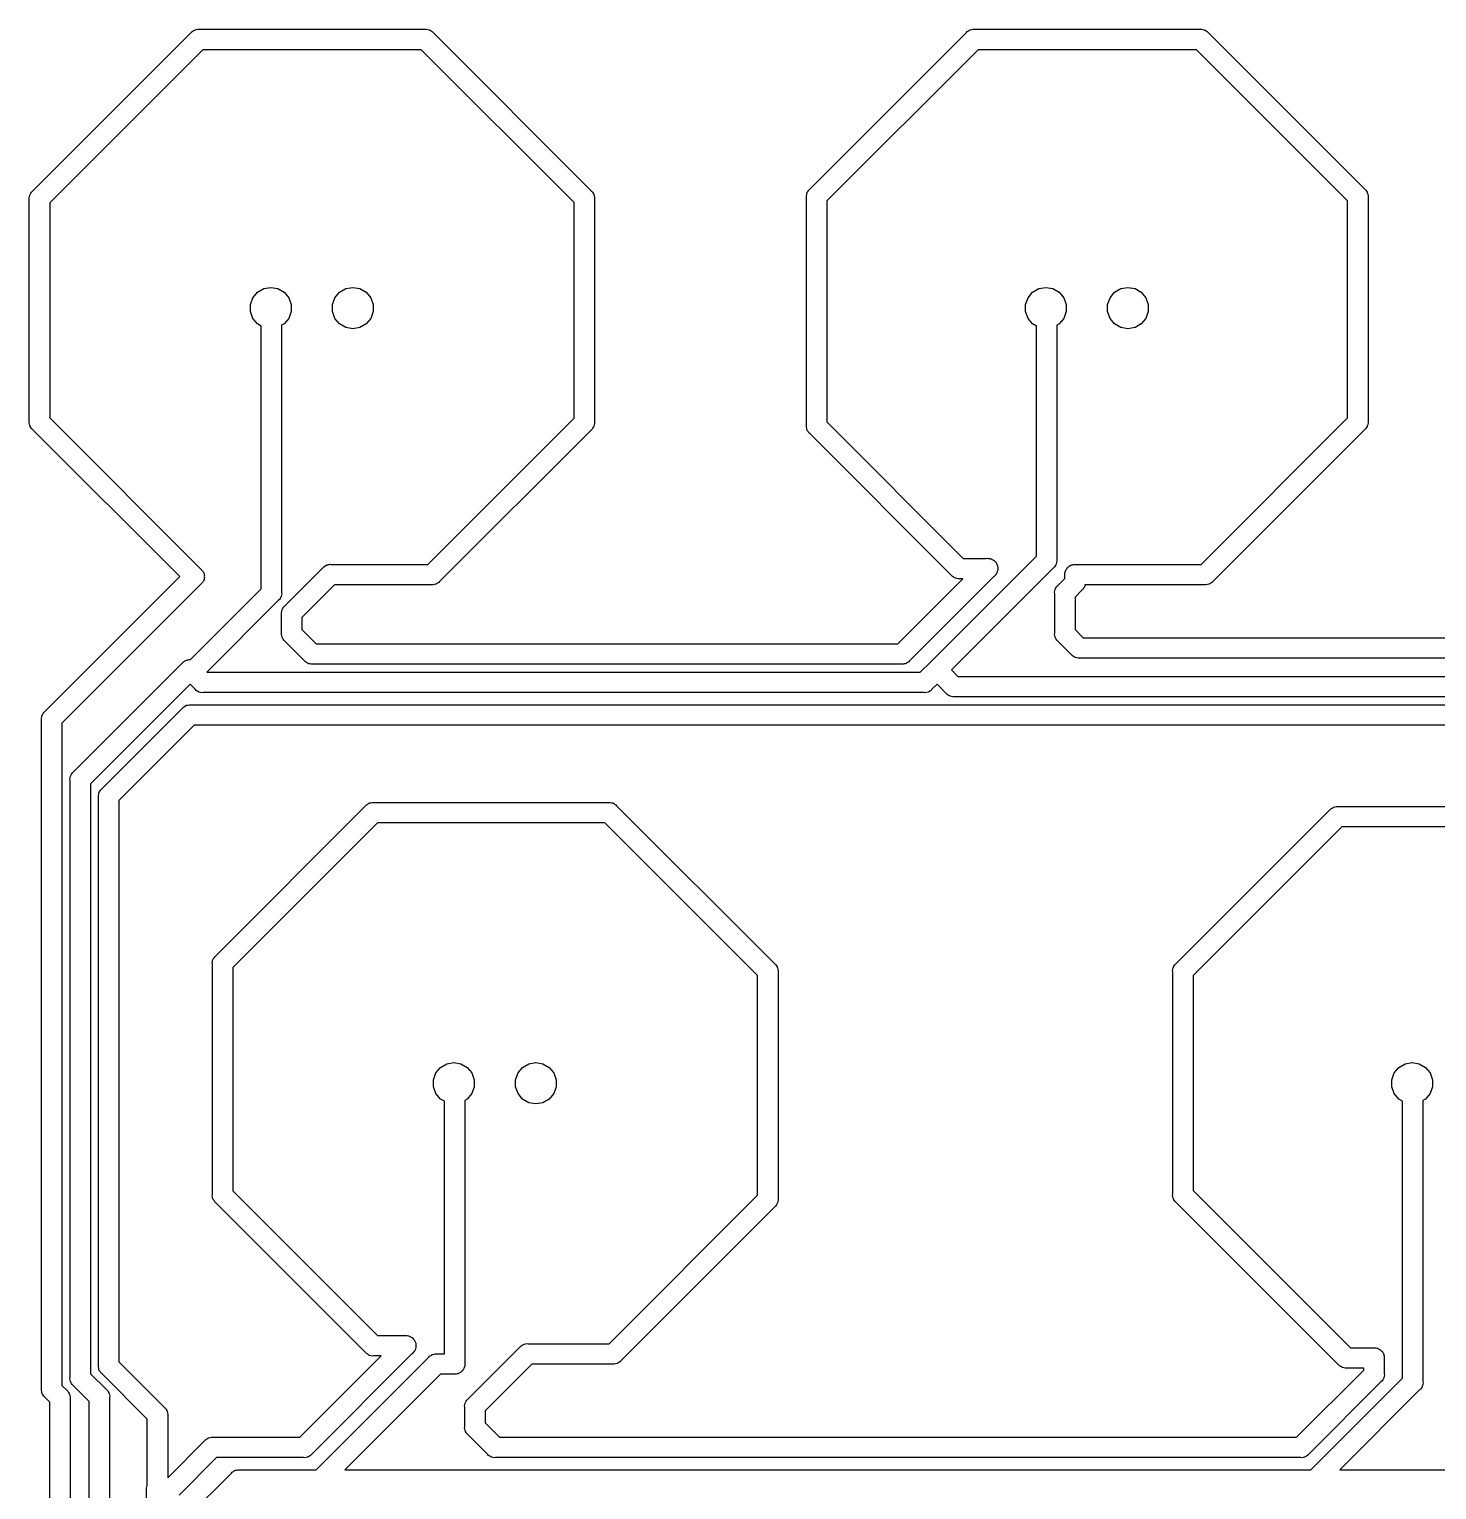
# Model space of a CAD drawing. Extents: x 41 to 175, y -135 to -43.
# Drawn here: x 43.05 to 77.64, y -79.04 to -43.15 of the extents above; entities that cross this region are included whole.
import ezdxf

# ---------------------------------------------------------------- set-up
doc = ezdxf.new("R2010")
doc.units = 0
doc.header["$MEASUREMENT"] = 0
doc.layers.add('BLACK', color=7, linetype='CONTINUOUS')

msp = doc.modelspace()

# ---------------------------------------------------------------- linework, layer by layer
at = {"layer": 'BLACK', "linetype": 'CONTINUOUS'}
for p, q in [((43.1309, -47.1285), (47.0285, -43.2309)), ((47.0285, -43.2309), (47.0499, -43.2055)), ((47.0499, -43.2055), (47.0786, -43.189)), ((47.0786, -43.189), (47.1057, -43.1699)), ((47.1057, -43.1699), (47.1165, -43.167)), ((47.1165, -43.167), (47.1262, -43.1615)), ((47.1262, -43.1615), (47.1589, -43.1557)), ((47.1589, -43.1557), (47.1909, -43.1471)), ((47.1909, -43.1471), (47.2239, -43.15)), ((47.2239, -43.15), (52.7764, -43.15)), ((52.7764, -43.15), (52.8095, -43.1471)), ((52.8095, -43.1471), (52.8415, -43.1557)), ((52.8415, -43.1557), (52.8742, -43.1615)), ((52.8742, -43.1615), (52.8838, -43.167)), ((52.8838, -43.167), (52.8946, -43.1699)), ((52.8946, -43.1699), (52.9218, -43.1889)), ((52.9218, -43.1889), (52.9505, -43.2055)), ((52.9505, -43.2055), (52.9718, -43.2309)), ((52.9718, -43.2309), (56.8564, -47.1155)), ((62.2309, -47.0785), (66.0785, -43.2309)), ((66.0785, -43.2309), (66.0999, -43.2055)), ((66.0999, -43.2055), (66.1286, -43.189)), ((66.1286, -43.189), (66.1557, -43.1699)), ((66.1557, -43.1699), (66.1665, -43.167)), ((66.1665, -43.167), (66.1762, -43.1615)), ((66.1762, -43.1615), (66.2089, -43.1557)), ((66.2089, -43.1557), (66.2409, -43.1471)), ((66.2409, -43.1471), (66.2739, -43.15)), ((66.2739, -43.15), (71.8264, -43.15)), ((71.8264, -43.15), (71.8595, -43.1471)), ((71.8595, -43.1471), (71.8915, -43.1557)), ((71.8915, -43.1557), (71.9242, -43.1615)), ((71.9242, -43.1615), (71.9338, -43.167)), ((71.9338, -43.167), (71.9446, -43.1699)), ((71.9446, -43.1699), (71.9718, -43.1889)), ((71.9718, -43.1889), (72.0005, -43.2055)), ((72.0005, -43.2055), (72.0218, -43.2309)), ((72.0218, -43.2309), (75.8691, -47.0782)), ((47.3166, -43.65), (43.55, -47.4166)), ((52.6838, -43.65), (47.3166, -43.65)), ((56.4373, -47.4036), (52.6838, -43.65)), ((66.3666, -43.65), (62.65, -47.3666)), ((71.7338, -43.65), (66.3666, -43.65)), ((75.45, -47.3662), (71.7338, -43.65)), ((43.0471, -47.2909), (43.0557, -47.2589)), ((43.05, -47.3239), (43.0471, -47.2909)), ((43.05, -52.7891), (43.05, -47.3239)), ((43.0557, -47.2589), (43.0615, -47.2262)), ((43.0615, -47.2262), (43.067, -47.2165)), ((43.067, -47.2165), (43.0699, -47.2057)), ((43.0699, -47.2057), (43.089, -47.1786)), ((43.089, -47.1786), (43.1055, -47.1499)), ((43.1055, -47.1499), (43.1309, -47.1285)), ((56.8564, -47.1155), (56.8818, -47.1368)), ((56.8818, -47.1368), (56.8984, -47.1655)), ((56.8984, -47.1655), (56.9174, -47.1927)), ((56.9174, -47.1927), (56.9203, -47.2035)), ((56.9203, -47.2035), (56.9259, -47.2132)), ((56.9259, -47.2132), (56.9317, -47.2458)), ((56.9317, -47.2458), (56.9402, -47.2779)), ((56.9402, -47.2779), (56.9373, -47.3109)), ((56.9373, -47.3109), (56.9373, -52.8018)), ((62.1471, -47.2409), (62.1557, -47.2089)), ((62.15, -47.2739), (62.1471, -47.2409)), ((62.15, -52.8891), (62.15, -47.2739)), ((62.1557, -47.2089), (62.1615, -47.1762)), ((62.1615, -47.1762), (62.167, -47.1665)), ((62.167, -47.1665), (62.1699, -47.1557)), ((62.1699, -47.1557), (62.189, -47.1286)), ((62.189, -47.1286), (62.2055, -47.0999)), ((62.2055, -47.0999), (62.2309, -47.0785)), ((62.65, -47.3666), (62.65, -52.7964)), ((75.45, -52.6964), (75.45, -47.3662)), ((75.8691, -47.0782), (75.8945, -47.0995)), ((75.8945, -47.0995), (75.911, -47.1282)), ((75.911, -47.1282), (75.9301, -47.1554)), ((75.9301, -47.1554), (75.933, -47.1662)), ((75.933, -47.1662), (75.9385, -47.1758)), ((75.9385, -47.1758), (75.9443, -47.2085)), ((75.9443, -47.2085), (75.9529, -47.2405)), ((75.9529, -47.2405), (75.95, -47.2735)), ((75.95, -47.2735), (75.95, -52.7891)), ((43.55, -47.4166), (43.55, -52.6964)), ((56.4373, -52.7091), (56.4373, -47.4036)), ((48.6576, -49.6111), (48.8104, -49.5229)), ((48.8104, -49.5229), (48.984, -49.4923)), ((48.984, -49.4923), (49.1576, -49.5229)), ((49.1576, -49.5229), (49.3104, -49.6111)), ((50.6736, -49.6111), (50.8264, -49.5229)), ((50.8264, -49.5229), (51, -49.4923)), ((51, -49.4923), (51.1736, -49.5229)), ((51.1736, -49.5229), (51.3264, -49.6111)), ((67.7076, -49.6111), (67.8604, -49.5229)), ((67.8604, -49.5229), (68.034, -49.4923)), ((68.034, -49.4923), (68.2076, -49.5229)), ((68.2076, -49.5229), (68.3604, -49.6111)), ((69.7236, -49.6111), (69.8764, -49.5229)), ((69.8764, -49.5229), (70.05, -49.4923)), ((70.05, -49.4923), (70.2236, -49.5229)), ((70.2236, -49.5229), (70.3764, -49.6111)), ((48.484, -49.9118), (48.5443, -49.7461)), ((48.5443, -49.7461), (48.6576, -49.6111)), ((49.3104, -49.6111), (49.4237, -49.7461)), ((49.4237, -49.7461), (49.484, -49.9118)), ((50.5, -49.9118), (50.5603, -49.7461)), ((50.5603, -49.7461), (50.6736, -49.6111)), ((51.3264, -49.6111), (51.4397, -49.7461)), ((51.4397, -49.7461), (51.5, -49.9118)), ((67.534, -49.9118), (67.5943, -49.7461)), ((67.5943, -49.7461), (67.7076, -49.6111)), ((68.3604, -49.6111), (68.4737, -49.7461)), ((68.4737, -49.7461), (68.534, -49.9118)), ((69.55, -49.9118), (69.6103, -49.7461)), ((69.6103, -49.7461), (69.7236, -49.6111)), ((70.3764, -49.6111), (70.4897, -49.7461)), ((70.4897, -49.7461), (70.55, -49.9118)), ((48.484, -50.0882), (48.484, -49.9118)), ((48.5443, -50.2539), (48.484, -50.0882)), ((49.484, -50.0882), (49.4237, -50.2539)), ((49.484, -49.9118), (49.484, -50.0882)), ((50.5, -50.0882), (50.5, -49.9118)), ((50.5603, -50.2539), (50.5, -50.0882)), ((51.5, -50.0882), (51.4397, -50.2539)), ((51.5, -49.9118), (51.5, -50.0882)), ((67.534, -50.0882), (67.534, -49.9118)), ((67.5943, -50.2539), (67.534, -50.0882)), ((68.534, -50.0882), (68.4737, -50.2539)), ((68.534, -49.9118), (68.534, -50.0882)), ((69.55, -50.0882), (69.55, -49.9118)), ((69.6103, -50.2539), (69.55, -50.0882)), ((70.55, -50.0882), (70.4897, -50.2539)), ((70.55, -49.9118), (70.55, -50.0882)), ((48.6576, -50.3889), (48.5443, -50.2539)), ((48.75, -50.4422), (48.6576, -50.3889)), ((48.75, -56.3681), (48.75, -50.4422)), ((49.3104, -50.3889), (49.25, -50.4238)), ((49.25, -50.4238), (49.25, -56.9891)), ((49.4237, -50.2539), (49.3104, -50.3889)), ((50.6736, -50.3889), (50.5603, -50.2539)), ((50.8264, -50.4771), (50.6736, -50.3889)), ((51, -50.5077), (50.8264, -50.4771)), ((51.1736, -50.4771), (51, -50.5077)), ((51.3264, -50.3889), (51.1736, -50.4771)), ((51.4397, -50.2539), (51.3264, -50.3889)), ((67.7076, -50.3889), (67.5943, -50.2539)), ((67.8, -50.4423), (67.7076, -50.3889)), ((67.8, -56.096), (67.8, -50.4423)), ((68.3604, -50.3889), (68.3, -50.4238)), ((68.3, -50.4238), (68.3, -56.1887)), ((68.4737, -50.2539), (68.3604, -50.3889)), ((69.7236, -50.3889), (69.6103, -50.2539)), ((69.8764, -50.4771), (69.7236, -50.3889)), ((70.05, -50.5077), (69.8764, -50.4771)), ((70.2236, -50.4771), (70.05, -50.5077)), ((70.3764, -50.3889), (70.2236, -50.4771)), ((70.4897, -50.2539), (70.3764, -50.3889)), ((43.55, -52.6964), (47.2922, -56.4387)), ((52.8465, -56.3), (56.4373, -52.7091)), ((71.8465, -56.3), (75.45, -52.6964)), ((43.0471, -52.8221), (43.05, -52.7891)), ((43.0557, -52.8542), (43.0471, -52.8221)), ((43.0615, -52.8868), (43.0557, -52.8542)), ((43.067, -52.8965), (43.0615, -52.8868)), ((43.0699, -52.9073), (43.067, -52.8965)), ((43.089, -52.9345), (43.0699, -52.9073)), ((43.1055, -52.9632), (43.089, -52.9345)), ((43.1309, -52.9845), (43.1055, -52.9632)), ((46.7464, -56.6), (43.1309, -52.9845)), ((56.8564, -52.9971), (53.1345, -56.7191)), ((56.8818, -52.9758), (56.8564, -52.9971)), ((56.8984, -52.9471), (56.8818, -52.9758)), ((56.9174, -52.9199), (56.8984, -52.9471)), ((56.9203, -52.9091), (56.9174, -52.9199)), ((56.9259, -52.8995), (56.9203, -52.9091)), ((56.9317, -52.8668), (56.9259, -52.8995)), ((56.9402, -52.8348), (56.9317, -52.8668)), ((56.9373, -52.8018), (56.9402, -52.8348)), ((62.1471, -52.9221), (62.15, -52.8891)), ((62.1557, -52.9542), (62.1471, -52.9221)), ((62.1615, -52.9868), (62.1557, -52.9542)), ((62.167, -52.9965), (62.1615, -52.9868)), ((62.1699, -53.0073), (62.167, -52.9965)), ((62.189, -53.0345), (62.1699, -53.0073)), ((62.2055, -53.0632), (62.189, -53.0345)), ((62.2309, -53.0845), (62.2055, -53.0632)), ((65.7155, -56.5691), (62.2309, -53.0845)), ((62.65, -52.7964), (66.0036, -56.15)), ((75.8691, -52.9845), (72.1345, -56.7191)), ((75.8945, -52.9632), (75.8691, -52.9845)), ((75.911, -52.9345), (75.8945, -52.9632)), ((75.9301, -52.9073), (75.911, -52.9345)), ((75.933, -52.8965), (75.9301, -52.9073)), ((75.9385, -52.8868), (75.933, -52.8965)), ((75.9443, -52.8542), (75.9385, -52.8868)), ((75.9529, -52.8221), (75.9443, -52.8542)), ((75.95, -52.7891), (75.9529, -52.8221)), ((50.2868, -56.3555), (50.3155, -56.3389)), ((50.3155, -56.3389), (50.3427, -56.3199)), ((50.3427, -56.3199), (50.3535, -56.317)), ((50.3535, -56.317), (50.3632, -56.3114)), ((50.3632, -56.3114), (50.3958, -56.3057)), ((50.3958, -56.3057), (50.4279, -56.2971)), ((50.4279, -56.2971), (50.4609, -56.3)), ((50.4609, -56.3), (52.8465, -56.3)), ((65.1983, -58.6978), (67.8, -56.096)), ((66.0036, -56.15), (66.5671, -56.15)), ((66.5671, -56.15), (66.5779, -56.1471)), ((66.5779, -56.1471), (66.6109, -56.15)), ((66.6109, -56.15), (66.6219, -56.15)), ((66.6219, -56.15), (66.6327, -56.1519)), ((66.6327, -56.1519), (66.6657, -56.1548)), ((66.6657, -56.1548), (66.6758, -56.1595)), ((66.6758, -56.1595), (66.6868, -56.1615)), ((66.6868, -56.1615), (66.7156, -56.178)), ((66.7156, -56.178), (66.7456, -56.1921)), ((66.7456, -56.1921), (66.7535, -56.1999)), ((66.7535, -56.1999), (66.7632, -56.2055)), ((66.7632, -56.2055), (66.7845, -56.231)), ((66.7845, -56.231), (66.8079, -56.2544)), ((66.8079, -56.2544), (66.8127, -56.2645)), ((66.8127, -56.2645), (66.8198, -56.2731)), ((66.8198, -56.2731), (66.8312, -56.3043)), ((66.8312, -56.3043), (66.8452, -56.3343)), ((66.8452, -56.3343), (66.8462, -56.3454)), ((66.8462, -56.3454), (66.85, -56.3559)), ((68.261, -56.3341), (68.2445, -56.3628)), ((68.2801, -56.3069), (68.261, -56.3341)), ((68.283, -56.2961), (68.2801, -56.3069)), ((68.2885, -56.2864), (68.283, -56.2961)), ((68.2943, -56.2538), (68.2885, -56.2864)), ((68.3029, -56.2217), (68.2943, -56.2538)), ((68.3, -56.1887), (68.3029, -56.2217)), ((68.5868, -56.3555), (68.6061, -56.3444)), ((68.6061, -56.3444), (68.6231, -56.3301)), ((68.6231, -56.3301), (68.6439, -56.3226)), ((68.6439, -56.3226), (68.6632, -56.3114)), ((68.6632, -56.3114), (68.6851, -56.3076)), ((68.6851, -56.3076), (68.7059, -56.3)), ((68.7059, -56.3), (68.7281, -56.3)), ((68.7281, -56.3), (68.7281, -56.3)), ((68.7281, -56.3), (71.8465, -56.3)), ((43.4309, -59.9155), (46.7464, -56.6)), ((47.2922, -56.4387), (47.2922, -56.4387)), ((47.2922, -56.4387), (47.3079, -56.4544)), ((47.3079, -56.4544), (47.3173, -56.4745)), ((47.3173, -56.4745), (47.3301, -56.4927)), ((47.3301, -56.7073), (47.3173, -56.7255)), ((47.3301, -56.4927), (47.3358, -56.5142)), ((47.3358, -56.6858), (47.3301, -56.7073)), ((47.3358, -56.5142), (47.3452, -56.5343)), ((47.3452, -56.6657), (47.3358, -56.6858)), ((47.3452, -56.5343), (47.3471, -56.5564)), ((47.3471, -56.6436), (47.3452, -56.6657)), ((47.3471, -56.5564), (47.3529, -56.5779)), ((47.3529, -56.6221), (47.3471, -56.6436)), ((47.3529, -56.5779), (47.351, -56.6)), ((47.351, -56.6), (47.3529, -56.6221)), ((48.75, -56.8964), (48.75, -56.3681)), ((49.3309, -57.3155), (50.2655, -56.3809)), ((50.2655, -56.3809), (50.2868, -56.3555)), ((64.3964, -58.25), (65.9964, -56.65)), ((66.7535, -56.6), (64.6845, -58.6691)), ((68.2191, -56.3841), (65.7132, -58.89)), ((65.7368, -56.5945), (65.7155, -56.5691)), ((65.7655, -56.611), (65.7368, -56.5945)), ((65.7927, -56.6301), (65.7655, -56.611)), ((65.8035, -56.633), (65.7927, -56.6301)), ((65.8132, -56.6385), (65.8035, -56.633)), ((65.8458, -56.6443), (65.8132, -56.6385)), ((65.8779, -56.6529), (65.8458, -56.6443)), ((65.9109, -56.65), (65.8779, -56.6529)), ((65.9964, -56.65), (65.9109, -56.65)), ((66.7632, -56.5945), (66.7535, -56.6)), ((66.7845, -56.5691), (66.7632, -56.5945)), ((66.7922, -56.5613), (66.7845, -56.5691)), ((66.7985, -56.5523), (66.7922, -56.5613)), ((66.8198, -56.5269), (66.7985, -56.5523)), ((66.8237, -56.5164), (66.8198, -56.5269)), ((66.8301, -56.5073), (66.8237, -56.5164)), ((66.8387, -56.4753), (66.8301, -56.5073)), ((66.85, -56.4441), (66.8387, -56.4753)), ((66.85, -56.3559), (66.85, -56.3891)), ((66.85, -56.3891), (66.8529, -56.4221)), ((66.8529, -56.4221), (66.85, -56.4329)), ((66.85, -56.4329), (66.85, -56.4441)), ((68.2445, -56.3628), (68.2191, -56.3841)), ((68.3309, -56.8155), (68.5, -56.6464)), ((68.5, -56.5059), (68.5076, -56.485)), ((68.5, -56.5281), (68.5, -56.5059)), ((68.5, -56.6464), (68.5, -56.5281)), ((68.5, -56.5281), (68.5, -56.5281)), ((68.5076, -56.485), (68.5115, -56.4632)), ((68.5115, -56.4632), (68.5226, -56.4439)), ((68.5226, -56.4439), (68.5302, -56.4231)), ((68.5302, -56.4231), (68.5444, -56.406)), ((68.5444, -56.406), (68.5555, -56.3868)), ((68.5555, -56.3868), (68.5726, -56.3725)), ((68.5726, -56.3725), (68.5868, -56.3555)), ((47.2922, -56.7613), (43.85, -60.2036)), ((47.0081, -58.6383), (48.75, -56.8964)), ((47.3079, -56.7456), (47.2922, -56.7613)), ((47.2922, -56.7613), (47.2922, -56.7613)), ((47.3173, -56.7255), (47.3079, -56.7456)), ((49.2443, -57.0542), (49.2385, -57.0868)), ((49.2529, -57.0221), (49.2443, -57.0542)), ((49.25, -56.9891), (49.2529, -57.0221)), ((50.5536, -56.8), (49.75, -57.6036)), ((52.9391, -56.8), (50.5536, -56.8)), ((52.9721, -56.8029), (52.9391, -56.8)), ((53.0042, -56.7943), (52.9721, -56.8029)), ((53.0368, -56.7885), (53.0042, -56.7943)), ((53.0465, -56.783), (53.0368, -56.7885)), ((53.0573, -56.7801), (53.0465, -56.783)), ((53.0845, -56.761), (53.0573, -56.7801)), ((53.1132, -56.7445), (53.0845, -56.761)), ((53.1345, -56.7191), (53.1132, -56.7445)), ((68.2471, -56.9779), (68.2557, -56.9458)), ((68.25, -57.0109), (68.2471, -56.9779)), ((68.25, -57.9891), (68.25, -57.0109)), ((68.2557, -56.9458), (68.2615, -56.9132)), ((68.2615, -56.9132), (68.267, -56.9035)), ((68.267, -56.9035), (68.2699, -56.8927)), ((68.2699, -56.8927), (68.289, -56.8655)), ((68.289, -56.8655), (68.3055, -56.8368)), ((68.3055, -56.8368), (68.3309, -56.8155)), ((68.9191, -56.9345), (68.75, -57.1036)), ((68.9445, -56.9132), (68.9191, -56.9345)), ((68.9611, -56.8844), (68.9445, -56.9132)), ((68.9801, -56.8573), (68.9611, -56.8844)), ((68.983, -56.8465), (68.9801, -56.8573)), ((68.9886, -56.8368), (68.983, -56.8465)), ((68.9943, -56.8041), (68.9886, -56.8368)), ((68.9954, -56.8), (68.9943, -56.8041)), ((71.9391, -56.8), (68.9954, -56.8)), ((71.9721, -56.8029), (71.9391, -56.8)), ((72.0042, -56.7943), (71.9721, -56.8029)), ((72.0368, -56.7885), (72.0042, -56.7943)), ((72.0465, -56.783), (72.0368, -56.7885)), ((72.0573, -56.7801), (72.0465, -56.783)), ((72.0845, -56.761), (72.0573, -56.7801)), ((72.1132, -56.7445), (72.0845, -56.761)), ((72.1345, -56.7191), (72.1132, -56.7445)), ((49.1691, -57.1845), (47.4086, -58.945)), ((49.1945, -57.1632), (49.1691, -57.1845)), ((49.211, -57.1345), (49.1945, -57.1632)), ((49.2301, -57.1073), (49.211, -57.1345)), ((49.233, -57.0965), (49.2301, -57.1073)), ((49.2385, -57.0868), (49.233, -57.0965)), ((49.2557, -57.4458), (49.2615, -57.4132)), ((49.2615, -57.4132), (49.267, -57.4035)), ((49.267, -57.4035), (49.2699, -57.3927)), ((49.2699, -57.3927), (49.289, -57.3655)), ((49.289, -57.3655), (49.3055, -57.3368)), ((49.3055, -57.3368), (49.3309, -57.3155)), ((68.75, -57.1036), (68.75, -57.8964)), ((49.2471, -57.4779), (49.2557, -57.4458)), ((49.25, -57.5109), (49.2471, -57.4779)), ((49.25, -57.9891), (49.25, -57.5109)), ((49.75, -57.6036), (49.75, -57.8964)), ((49.2471, -58.0221), (49.25, -57.9891)), ((49.2557, -58.0542), (49.2471, -58.0221)), ((49.2615, -58.0868), (49.2557, -58.0542)), ((49.267, -58.0965), (49.2615, -58.0868)), ((49.2699, -58.1073), (49.267, -58.0965)), ((49.289, -58.1345), (49.2699, -58.1073)), ((49.3055, -58.1632), (49.289, -58.1345)), ((49.75, -57.8964), (50.1036, -58.25)), ((68.2471, -58.0221), (68.25, -57.9891)), ((68.2557, -58.0542), (68.2471, -58.0221)), ((68.2615, -58.0868), (68.2557, -58.0542)), ((68.267, -58.0965), (68.2615, -58.0868)), ((68.2699, -58.1073), (68.267, -58.0965)), ((68.289, -58.1345), (68.2699, -58.1073)), ((68.3055, -58.1632), (68.289, -58.1345)), ((68.75, -57.8964), (68.9536, -58.1)), ((68.9536, -58.1), (84.1464, -58.1)), ((49.3309, -58.1845), (49.3055, -58.1632)), ((49.8155, -58.6691), (49.3309, -58.1845)), ((50.1036, -58.25), (64.3964, -58.25)), ((68.3309, -58.1845), (68.3055, -58.1632)), ((68.6655, -58.5191), (68.3309, -58.1845)), ((44.1309, -61.4055), (46.8155, -58.7209)), ((46.8155, -58.7209), (46.8368, -58.6955)), ((46.8368, -58.6955), (46.8465, -58.6899)), ((46.8465, -58.6899), (46.8544, -58.6821)), ((46.8544, -58.6821), (46.8745, -58.6727)), ((46.8745, -58.6727), (46.8927, -58.6599)), ((46.8927, -58.6599), (46.9035, -58.657)), ((46.9035, -58.657), (46.9132, -58.6515)), ((46.9132, -58.6515), (46.9242, -58.6495)), ((46.9242, -58.6495), (46.9343, -58.6448)), ((46.9343, -58.6448), (46.9564, -58.6429)), ((46.9564, -58.6429), (46.9779, -58.6371)), ((46.9779, -58.6371), (47, -58.639)), ((47, -58.639), (47.0081, -58.6383)), ((49.8368, -58.6945), (49.8155, -58.6691)), ((49.8655, -58.711), (49.8368, -58.6945)), ((49.8927, -58.7301), (49.8655, -58.711)), ((49.9035, -58.733), (49.8927, -58.7301)), ((49.9132, -58.7385), (49.9035, -58.733)), ((49.9458, -58.7443), (49.9132, -58.7385)), ((49.9779, -58.7529), (49.9458, -58.7443)), ((50.0109, -58.75), (49.9779, -58.7529)), ((64.4891, -58.75), (50.0109, -58.75)), ((64.5221, -58.7529), (64.4891, -58.75)), ((64.5542, -58.7443), (64.5221, -58.7529)), ((64.5868, -58.7385), (64.5542, -58.7443)), ((64.5965, -58.733), (64.5868, -58.7385)), ((64.6073, -58.7301), (64.5965, -58.733)), ((64.6344, -58.7111), (64.6073, -58.7301)), ((64.6632, -58.6945), (64.6344, -58.7111)), ((64.6845, -58.6691), (64.6632, -58.6945)), ((64.946, -58.95), (65.1983, -58.6978)), ((65.1983, -58.6978), (65.1983, -58.6978)), ((68.6868, -58.5445), (68.6655, -58.5191)), ((68.7155, -58.561), (68.6868, -58.5445)), ((68.7427, -58.5801), (68.7155, -58.561)), ((68.7535, -58.583), (68.7427, -58.5801)), ((68.7632, -58.5885), (68.7535, -58.583)), ((68.7958, -58.5943), (68.7632, -58.5885)), ((68.8279, -58.6029), (68.7958, -58.5943)), ((68.8609, -58.6), (68.8279, -58.6029)), ((84.2391, -58.6), (68.8609, -58.6)), ((47.4086, -58.945), (47.4136, -58.95)), ((47.4136, -58.95), (64.946, -58.95)), ((65.7132, -58.89), (65.8731, -59.05)), ((65.8731, -59.05), (84.3465, -59.05)), ((47, -59.2436), (44.55, -61.6936)), ((47.1255, -59.3691), (47, -59.2436)), ((47.1468, -59.3945), (47.1255, -59.3691)), ((47.1756, -59.4111), (47.1468, -59.3945)), ((47.2027, -59.4301), (47.1756, -59.4111)), ((47.2135, -59.433), (47.2027, -59.4301)), ((47.2232, -59.4386), (47.2135, -59.433)), ((47.2559, -59.4443), (47.2232, -59.4386)), ((47.2879, -59.4529), (47.2559, -59.4443)), ((47.3209, -59.45), (47.2879, -59.4529)), ((65.0387, -59.45), (47.3209, -59.45)), ((65.0717, -59.4529), (65.0387, -59.45)), ((65.1037, -59.4443), (65.0717, -59.4529)), ((65.1364, -59.4386), (65.1037, -59.4443)), ((65.1461, -59.433), (65.1364, -59.4386)), ((65.1569, -59.4301), (65.1461, -59.433)), ((65.184, -59.4111), (65.1569, -59.4301)), ((65.2128, -59.3945), (65.184, -59.4111)), ((65.2341, -59.3691), (65.2128, -59.3945)), ((65.3596, -59.2436), (65.2341, -59.3691)), ((65.5851, -59.4691), (65.3596, -59.2436)), ((65.6064, -59.4945), (65.5851, -59.4691)), ((65.6351, -59.511), (65.6064, -59.4945)), ((65.6623, -59.5301), (65.6351, -59.511)), ((65.6731, -59.533), (65.6623, -59.5301)), ((65.6828, -59.5385), (65.6731, -59.533)), ((65.7154, -59.5443), (65.6828, -59.5385)), ((65.7475, -59.5529), (65.7154, -59.5443)), ((65.7805, -59.55), (65.7475, -59.5529)), ((84.4391, -59.55), (65.7805, -59.55)), ((43.3889, -59.9656), (43.4055, -59.9368)), ((43.4055, -59.9368), (43.4309, -59.9155)), ((44.8309, -61.8155), (46.8155, -59.8309)), ((46.8155, -59.8309), (46.8368, -59.8055)), ((46.8368, -59.8055), (46.8655, -59.789)), ((46.8655, -59.789), (46.8927, -59.7699)), ((46.8927, -59.7699), (46.9035, -59.767)), ((46.9035, -59.767), (46.9132, -59.7615)), ((46.9132, -59.7615), (46.9458, -59.7557)), ((46.9458, -59.7557), (46.9779, -59.7471)), ((46.9779, -59.7471), (47.0109, -59.75)), ((47.0109, -59.75), (141.796, -59.75)), ((43.3471, -60.0779), (43.3557, -60.0459)), ((43.35, -60.1109), (43.3471, -60.0779)), ((43.35, -76.569), (43.35, -60.1109)), ((43.3557, -60.0459), (43.3614, -60.0132)), ((43.3614, -60.0132), (43.367, -60.0035)), ((43.367, -60.0035), (43.3699, -59.9927)), ((43.3699, -59.9927), (43.3889, -59.9656)), ((43.85, -60.2036), (43.85, -76.4764)), ((47.1036, -60.25), (45.25, -62.1036)), ((141.889, -60.25), (47.1036, -60.25)), ((44.0471, -61.5679), (44.0557, -61.5359)), ((44.05, -61.6009), (44.0471, -61.5679)), ((44.05, -76.279), (44.05, -61.6009)), ((44.0557, -61.5359), (44.0614, -61.5032)), ((44.0614, -61.5032), (44.067, -61.4935)), ((44.067, -61.4935), (44.0699, -61.4827)), ((44.0699, -61.4827), (44.0889, -61.4556)), ((44.0889, -61.4556), (44.1055, -61.4268)), ((44.1055, -61.4268), (44.1309, -61.4055)), ((44.55, -61.6936), (44.55, -76.1864)), ((44.7471, -61.9779), (44.7557, -61.9458)), ((44.75, -62.0109), (44.7471, -61.9779)), ((44.75, -75.9891), (44.75, -62.0109)), ((44.7557, -61.9458), (44.7615, -61.9132)), ((44.7615, -61.9132), (44.767, -61.9035)), ((44.767, -61.9035), (44.7699, -61.8927)), ((44.7699, -61.8927), (44.789, -61.8655)), ((44.789, -61.8655), (44.8055, -61.8368)), ((44.8055, -61.8368), (44.8309, -61.8155)), ((45.25, -62.1036), (45.25, -75.8964)), ((47.6309, -65.9155), (51.3155, -62.2309)), ((51.3155, -62.2309), (51.3368, -62.2055)), ((51.3368, -62.2055), (51.3655, -62.189)), ((51.3655, -62.189), (51.3927, -62.1699)), ((51.3927, -62.1699), (51.4035, -62.167)), ((51.4035, -62.167), (51.4132, -62.1615)), ((51.4132, -62.1615), (51.4458, -62.1557)), ((51.4458, -62.1557), (51.4779, -62.1471)), ((51.4779, -62.1471), (51.5109, -62.15)), ((51.5109, -62.15), (57.2891, -62.15)), ((57.2891, -62.15), (57.3221, -62.1471)), ((57.3221, -62.1471), (57.3542, -62.1557)), ((57.3542, -62.1557), (57.3868, -62.1615)), ((57.3868, -62.1615), (57.3965, -62.167)), ((57.3965, -62.167), (57.4073, -62.1699)), ((57.4073, -62.1699), (57.4344, -62.1889)), ((57.4344, -62.1889), (57.4632, -62.2055)), ((57.4632, -62.2055), (57.4845, -62.2309)), ((57.4845, -62.2309), (61.3691, -66.1155)), ((71.2309, -66.1155), (75.0155, -62.3309)), ((75.0155, -62.3309), (75.0368, -62.3055)), ((75.0368, -62.3055), (75.0655, -62.289)), ((75.0655, -62.289), (75.0927, -62.2699)), ((75.0927, -62.2699), (75.1035, -62.267)), ((75.1035, -62.267), (75.1132, -62.2615)), ((75.1132, -62.2615), (75.1458, -62.2557)), ((75.1458, -62.2557), (75.1779, -62.2471)), ((75.1779, -62.2471), (75.2109, -62.25)), ((75.2109, -62.25), (80.8891, -62.25)), ((51.6036, -62.65), (48.05, -66.2036)), ((57.1964, -62.65), (51.6036, -62.65)), ((60.95, -66.4036), (57.1964, -62.65)), ((75.3036, -62.75), (71.65, -66.4036)), ((80.7964, -62.75), (75.3036, -62.75)), ((47.5557, -66.0458), (47.5615, -66.0132)), ((47.5615, -66.0132), (47.567, -66.0035)), ((47.567, -66.0035), (47.5699, -65.9927)), ((47.5699, -65.9927), (47.589, -65.9655)), ((47.589, -65.9655), (47.6055, -65.9368)), ((47.6055, -65.9368), (47.6309, -65.9155)), ((47.5471, -66.0779), (47.5557, -66.0458)), ((47.55, -66.1109), (47.5471, -66.0779)), ((47.55, -71.7891), (47.55, -66.1109)), ((48.05, -66.2036), (48.05, -71.6964)), ((61.3691, -66.1155), (61.3945, -66.1368)), ((61.3945, -66.1368), (61.411, -66.1655)), ((61.411, -66.1655), (61.4301, -66.1927)), ((61.4301, -66.1927), (61.433, -66.2035)), ((61.433, -66.2035), (61.4385, -66.2132)), ((61.4385, -66.2132), (61.4443, -66.2458)), ((61.4443, -66.2458), (61.4529, -66.2779)), ((61.4529, -66.2779), (61.45, -66.3109)), ((61.45, -66.3109), (61.45, -71.8891)), ((71.1471, -66.2779), (71.1557, -66.2458)), ((71.15, -66.3109), (71.1471, -66.2779)), ((71.15, -71.7764), (71.15, -66.3109)), ((71.1557, -66.2458), (71.1615, -66.2132)), ((71.1615, -66.2132), (71.167, -66.2035)), ((71.167, -66.2035), (71.1699, -66.1927)), ((71.1699, -66.1927), (71.189, -66.1655)), ((71.189, -66.1655), (71.2055, -66.1368)), ((71.2055, -66.1368), (71.2309, -66.1155)), ((60.95, -71.7964), (60.95, -66.4036)), ((71.65, -66.4036), (71.65, -71.6838)), ((53.3104, -68.5729), (53.484, -68.5423)), ((53.484, -68.5423), (53.6576, -68.5729)), ((55.3264, -68.5729), (55.5, -68.5423)), ((55.5, -68.5423), (55.6736, -68.5729)), ((76.8604, -68.5729), (77.034, -68.5423)), ((77.034, -68.5423), (77.2076, -68.5729)), ((52.984, -68.9618), (53.0443, -68.7961)), ((53.0443, -68.7961), (53.1576, -68.6611)), ((53.1576, -68.6611), (53.3104, -68.5729)), ((53.6576, -68.5729), (53.8104, -68.6611)), ((53.8104, -68.6611), (53.9237, -68.7961)), ((53.9237, -68.7961), (53.984, -68.9618)), ((55, -68.9618), (55.0603, -68.7961)), ((55.0603, -68.7961), (55.1736, -68.6611)), ((55.1736, -68.6611), (55.3264, -68.5729)), ((55.6736, -68.5729), (55.8264, -68.6611)), ((55.8264, -68.6611), (55.9397, -68.7961)), ((55.9397, -68.7961), (56, -68.9618)), ((76.534, -68.9618), (76.5943, -68.7961)), ((76.5943, -68.7961), (76.7076, -68.6611)), ((76.7076, -68.6611), (76.8604, -68.5729)), ((77.2076, -68.5729), (77.3604, -68.6611)), ((77.3604, -68.6611), (77.4737, -68.7961)), ((77.4737, -68.7961), (77.534, -68.9618)), ((52.984, -69.1382), (52.984, -68.9618)), ((53.0443, -69.3039), (52.984, -69.1382)), ((53.984, -69.1382), (53.9237, -69.3039)), ((53.984, -68.9618), (53.984, -69.1382)), ((55, -69.1382), (55, -68.9618)), ((55.0603, -69.3039), (55, -69.1382)), ((56, -69.1382), (55.9397, -69.3039)), ((56, -68.9618), (56, -69.1382)), ((76.534, -69.1382), (76.534, -68.9618)), ((76.5943, -69.3039), (76.534, -69.1382)), ((77.534, -69.1382), (77.4737, -69.3039)), ((77.534, -68.9618), (77.534, -69.1382)), ((53.1576, -69.4389), (53.0443, -69.3039)), ((53.25, -69.4923), (53.1576, -69.4389)), ((53.25, -75.7), (53.25, -69.4923)), ((53.8104, -69.4389), (53.75, -69.4738)), ((53.75, -69.4738), (53.75, -75.9719)), ((53.9237, -69.3039), (53.8104, -69.4389)), ((55.1736, -69.4389), (55.0603, -69.3039)), ((55.3264, -69.5271), (55.1736, -69.4389)), ((55.5, -69.5577), (55.3264, -69.5271)), ((55.6736, -69.5271), (55.5, -69.5577)), ((55.8264, -69.4389), (55.6736, -69.5271)), ((55.9397, -69.3039), (55.8264, -69.4389)), ((76.7076, -69.4389), (76.5943, -69.3039)), ((76.8, -69.4923), (76.7076, -69.4389)), ((76.8, -76.2964), (76.8, -69.4923)), ((77.3604, -69.4389), (77.3, -69.4738)), ((77.3, -69.4738), (77.3, -76.3891)), ((77.4737, -69.3039), (77.3604, -69.4389)), ((48.05, -71.6964), (51.6036, -75.25)), ((71.1471, -71.8095), (71.15, -71.7764)), ((71.65, -71.6838), (75.5162, -75.55)), ((47.5471, -71.8221), (47.55, -71.7891)), ((47.5557, -71.8542), (47.5471, -71.8221)), ((47.5615, -71.8868), (47.5557, -71.8542)), ((47.567, -71.8965), (47.5615, -71.8868)), ((47.5699, -71.9073), (47.567, -71.8965)), ((47.589, -71.9345), (47.5699, -71.9073)), ((47.6055, -71.9632), (47.589, -71.9345)), ((47.6309, -71.9845), (47.6055, -71.9632)), ((51.3155, -75.6691), (47.6309, -71.9845)), ((57.2964, -75.45), (60.95, -71.7964)), ((61.3691, -72.0845), (57.5845, -75.8691)), ((61.3945, -72.0632), (61.3691, -72.0845)), ((61.411, -72.0345), (61.3945, -72.0632)), ((61.4301, -72.0073), (61.411, -72.0345)), ((61.433, -71.9965), (61.4301, -72.0073)), ((61.4385, -71.9868), (61.433, -71.9965)), ((61.4443, -71.9542), (61.4385, -71.9868)), ((61.4529, -71.9221), (61.4443, -71.9542)), ((61.45, -71.8891), (61.4529, -71.9221)), ((71.1557, -71.8415), (71.1471, -71.8095)), ((71.1615, -71.8742), (71.1557, -71.8415)), ((71.167, -71.8838), (71.1615, -71.8742)), ((71.1699, -71.8946), (71.167, -71.8838)), ((71.189, -71.9218), (71.1699, -71.8946)), ((71.2055, -71.9505), (71.189, -71.9218)), ((71.2309, -71.9718), (71.2055, -71.9505)), ((75.2282, -75.9691), (71.2309, -71.9718)), ((51.6036, -75.25), (52.2671, -75.25)), ((52.2671, -75.25), (52.2779, -75.2471)), ((52.2779, -75.2471), (52.3109, -75.25)), ((52.3109, -75.25), (52.3219, -75.25)), ((52.3219, -75.25), (52.3327, -75.2519)), ((52.3327, -75.2519), (52.3657, -75.2548)), ((52.3657, -75.2548), (52.3758, -75.2595)), ((52.3758, -75.2595), (52.3868, -75.2615)), ((52.3868, -75.2615), (52.4156, -75.278)), ((52.4156, -75.278), (52.4456, -75.2921)), ((52.4456, -75.2921), (52.4535, -75.2999)), ((52.4535, -75.2999), (52.4632, -75.3055)), ((52.4632, -75.3055), (52.4845, -75.331)), ((52.4845, -75.331), (52.5079, -75.3544)), ((52.5079, -75.3544), (52.5127, -75.3645)), ((52.5127, -75.3645), (52.5198, -75.3731)), ((52.5198, -75.3731), (52.5312, -75.4042)), ((52.4535, -75.7), (49.9845, -78.1691)), ((51.3368, -75.6945), (51.3155, -75.6691)), ((51.3655, -75.711), (51.3368, -75.6945)), ((51.3927, -75.7301), (51.3655, -75.711)), ((51.4035, -75.733), (51.3927, -75.7301)), ((51.4132, -75.7385), (51.4035, -75.733)), ((52.4632, -75.6945), (52.4535, -75.7)), ((52.4845, -75.6691), (52.4632, -75.6945)), ((52.4922, -75.6613), (52.4845, -75.6691)), ((52.4985, -75.6523), (52.4922, -75.6613)), ((52.5198, -75.6269), (52.4985, -75.6523)), ((52.5237, -75.6164), (52.5198, -75.6269)), ((52.5301, -75.6073), (52.5237, -75.6164)), ((52.5387, -75.5752), (52.5301, -75.6073)), ((52.5312, -75.4042), (52.5452, -75.4343)), ((52.55, -75.5441), (52.5387, -75.5752)), ((52.5452, -75.4343), (52.5462, -75.4454)), ((52.5462, -75.4454), (52.55, -75.4559)), ((52.55, -75.4559), (52.55, -75.4891)), ((52.55, -75.4891), (52.5529, -75.5221)), ((52.5529, -75.5221), (52.55, -75.5329)), ((52.55, -75.5329), (52.55, -75.5441)), ((52.9155, -75.739), (52.9427, -75.7199)), ((52.9427, -75.7199), (52.9535, -75.717)), ((52.9535, -75.717), (52.9632, -75.7115)), ((52.9632, -75.7115), (52.9958, -75.7057)), ((52.9958, -75.7057), (53.0279, -75.6971)), ((53.0279, -75.6971), (53.0609, -75.7)), ((53.0609, -75.7), (53.25, -75.7)), ((53.8309, -76.8155), (55.1155, -75.5309)), ((55.1155, -75.5309), (55.1368, -75.5055)), ((55.1368, -75.5055), (55.1655, -75.489)), ((55.1655, -75.489), (55.1927, -75.4699)), ((55.1927, -75.4699), (55.2035, -75.467)), ((55.2035, -75.467), (55.2132, -75.4615)), ((55.2132, -75.4615), (55.2458, -75.4557)), ((55.2458, -75.4557), (55.2779, -75.4471)), ((55.2779, -75.4471), (55.3109, -75.45)), ((55.3109, -75.45), (57.2964, -75.45)), ((75.5162, -75.55), (76.1219, -75.55)), ((76.1219, -75.55), (76.1219, -75.55)), ((76.1219, -75.55), (76.1441, -75.55)), ((76.1441, -75.55), (76.1649, -75.5576)), ((76.1649, -75.5576), (76.1868, -75.5615)), ((76.1868, -75.5615), (76.2061, -75.5726)), ((76.2061, -75.5726), (76.2269, -75.5802)), ((76.2269, -75.5802), (76.2439, -75.5944)), ((76.2439, -75.5944), (76.2632, -75.6055)), ((76.2632, -75.6055), (76.2775, -75.6225)), ((76.2775, -75.6225), (76.2945, -75.6368)), ((76.2945, -75.6368), (76.3056, -75.6561)), ((76.3056, -75.6561), (76.3198, -75.6731)), ((76.3198, -75.6731), (76.3274, -75.6939)), ((76.3274, -75.6939), (76.3385, -75.7132)), ((76.3385, -75.7132), (76.3424, -75.7351)), ((44.7471, -76.0221), (44.75, -75.9891)), ((44.7557, -76.0542), (44.7471, -76.0221)), ((44.7615, -76.0868), (44.7557, -76.0542)), ((44.767, -76.0965), (44.7615, -76.0868)), ((45.25, -75.8964), (46.3691, -77.0155)), ((49.6964, -77.75), (51.6964, -75.75)), ((50.0964, -78.55), (52.8655, -75.7809)), ((51.4458, -75.7443), (51.4132, -75.7385)), ((51.4779, -75.7529), (51.4458, -75.7443)), ((51.5109, -75.75), (51.4779, -75.7529)), ((51.6964, -75.75), (51.5109, -75.75)), ((52.8655, -75.7809), (52.8868, -75.7555)), ((52.8868, -75.7555), (52.9155, -75.739)), ((53.7198, -76.0769), (53.7056, -76.0939)), ((53.7274, -76.0561), (53.7198, -76.0769)), ((53.7385, -76.0368), (53.7274, -76.0561)), ((53.7424, -76.0149), (53.7385, -76.0368)), ((53.75, -75.9941), (53.7424, -76.0149)), ((53.75, -75.9719), (53.75, -75.9719)), ((53.75, -75.9719), (53.75, -75.9941)), ((55.4036, -75.95), (54.25, -77.1036)), ((57.3891, -75.95), (55.4036, -75.95)), ((57.4221, -75.9529), (57.3891, -75.95)), ((57.4542, -75.9443), (57.4221, -75.9529)), ((57.4868, -75.9385), (57.4542, -75.9443)), ((57.4965, -75.933), (57.4868, -75.9385)), ((57.5073, -75.9301), (57.4965, -75.933)), ((57.5344, -75.9111), (57.5073, -75.9301)), ((57.5632, -75.8945), (57.5344, -75.9111)), ((57.5845, -75.8691), (57.5632, -75.8945)), ((75.2495, -75.9945), (75.2282, -75.9691)), ((75.2782, -76.011), (75.2495, -75.9945)), ((75.3054, -76.0301), (75.2782, -76.011)), ((75.3162, -76.033), (75.3054, -76.0301)), ((75.3258, -76.0385), (75.3162, -76.033)), ((75.3585, -76.0443), (75.3258, -76.0385)), ((75.3905, -76.0529), (75.3585, -76.0443)), ((75.4235, -76.05), (75.3905, -76.0529)), ((75.85, -76.05), (75.4235, -76.05)), ((75.85, -76.0964), (75.85, -76.05)), ((76.3424, -75.7351), (76.35, -75.7559)), ((76.35, -75.7559), (76.35, -75.7781)), ((76.35, -75.7781), (76.35, -75.7781)), ((76.35, -75.7781), (76.35, -76.1891)), ((44.0471, -76.3121), (44.05, -76.279)), ((44.0557, -76.3441), (44.0471, -76.3121)), ((44.0614, -76.3768), (44.0557, -76.3441)), ((44.067, -76.3864), (44.0614, -76.3768)), ((44.0699, -76.3972), (44.067, -76.3864)), ((44.0889, -76.4244), (44.0699, -76.3972)), ((44.1055, -76.4531), (44.0889, -76.4244)), ((44.55, -76.1864), (44.943, -76.5794)), ((44.7699, -76.1073), (44.767, -76.0965)), ((44.789, -76.1345), (44.7699, -76.1073)), ((44.8055, -76.1632), (44.789, -76.1345)), ((44.8309, -76.1845), (44.8055, -76.1632)), ((45.95, -77.3036), (44.8309, -76.1845)), ((53.1536, -76.2), (50.8036, -78.55)), ((53.5219, -76.2), (53.1536, -76.2)), ((53.5441, -76.2), (53.5219, -76.2)), ((53.5219, -76.2), (53.5219, -76.2)), ((53.5649, -76.1924), (53.5441, -76.2)), ((53.5868, -76.1885), (53.5649, -76.1924)), ((53.6061, -76.1774), (53.5868, -76.1885)), ((53.6269, -76.1698), (53.6061, -76.1774)), ((53.6439, -76.1556), (53.6269, -76.1698)), ((53.6632, -76.1445), (53.6439, -76.1556)), ((53.6775, -76.1275), (53.6632, -76.1445)), ((53.6945, -76.1132), (53.6775, -76.1275)), ((53.7056, -76.0939), (53.6945, -76.1132)), ((74.1964, -77.75), (75.85, -76.0964)), ((76.2691, -76.3845), (74.4845, -78.1691)), ((74.5464, -78.55), (76.8, -76.2964)), ((76.2945, -76.3632), (76.2691, -76.3845)), ((76.311, -76.3345), (76.2945, -76.3632)), ((76.3301, -76.3073), (76.311, -76.3345)), ((76.333, -76.2965), (76.3301, -76.3073)), ((76.3385, -76.2868), (76.333, -76.2965)), ((76.3443, -76.2542), (76.3385, -76.2868)), ((76.3529, -76.2221), (76.3443, -76.2542)), ((76.35, -76.1891), (76.3529, -76.2221)), ((77.3029, -76.4221), (77.2943, -76.4542)), ((77.3, -76.3891), (77.3029, -76.4221)), ((43.3471, -76.602), (43.35, -76.569)), ((43.3557, -76.6341), (43.3471, -76.602)), ((43.3614, -76.6667), (43.3557, -76.6341)), ((43.367, -76.6764), (43.3614, -76.6667)), ((43.3699, -76.6872), (43.367, -76.6764)), ((43.3889, -76.7144), (43.3699, -76.6872)), ((43.4055, -76.7431), (43.3889, -76.7144)), ((43.4309, -76.7644), (43.4055, -76.7431)), ((43.55, -76.8835), (43.4309, -76.7644)), ((43.85, -76.4764), (43.9691, -76.5954)), ((43.9691, -76.5954), (43.9945, -76.6168)), ((43.9945, -76.6168), (44.011, -76.6455)), ((44.011, -76.6455), (44.0301, -76.6726)), ((44.0301, -76.6726), (44.033, -76.6834)), ((44.033, -76.6834), (44.0385, -76.6931)), ((44.0385, -76.6931), (44.0443, -76.7258)), ((44.0443, -76.7258), (44.0529, -76.7578)), ((44.0529, -76.7578), (44.05, -76.7908)), ((44.05, -76.7908), (44.05, -112.082)), ((44.1309, -76.4744), (44.1055, -76.4531)), ((44.524, -76.8675), (44.1309, -76.4744)), ((44.943, -76.5794), (44.9684, -76.6007)), ((44.9684, -76.6007), (44.985, -76.6295)), ((44.985, -76.6295), (45.004, -76.6566)), ((45.004, -76.6566), (45.0069, -76.6674)), ((45.0069, -76.6674), (45.0125, -76.6771)), ((45.0125, -76.6771), (45.0183, -76.7098)), ((45.0183, -76.7098), (45.0268, -76.7418)), ((45.0268, -76.7418), (45.024, -76.7748)), ((45.024, -76.7748), (45.024, -113.389)), ((77.2191, -76.5845), (75.2536, -78.55)), ((77.2445, -76.5632), (77.2191, -76.5845)), ((77.261, -76.5345), (77.2445, -76.5632)), ((77.2801, -76.5073), (77.261, -76.5345)), ((77.283, -76.4965), (77.2801, -76.5073)), ((77.2885, -76.4868), (77.283, -76.4965)), ((77.2943, -76.4542), (77.2885, -76.4868)), ((43.55, -112.082), (43.55, -76.8835)), ((44.524, -113.296), (44.524, -76.8675)), ((46.3691, -77.0155), (46.3945, -77.0368)), ((46.3945, -77.0368), (46.411, -77.0655)), ((46.411, -77.0655), (46.4301, -77.0927)), ((46.4301, -77.0927), (46.433, -77.1035)), ((46.433, -77.1035), (46.4385, -77.1132)), ((46.4385, -77.1132), (46.4443, -77.1458)), ((46.4443, -77.1458), (46.4529, -77.1779)), ((53.7471, -76.9779), (53.7557, -76.9458)), ((53.75, -77.0109), (53.7471, -76.9779)), ((53.75, -77.4891), (53.75, -77.0109)), ((53.7557, -76.9458), (53.7615, -76.9132)), ((53.7615, -76.9132), (53.767, -76.9035)), ((53.767, -76.9035), (53.7699, -76.8927)), ((53.7699, -76.8927), (53.789, -76.8655)), ((53.789, -76.8655), (53.8055, -76.8368)), ((53.8055, -76.8368), (53.8309, -76.8155)), ((54.25, -77.1036), (54.25, -77.3964)), ((45.95, -77.8219), (45.95, -77.3036)), ((46.4529, -77.1779), (46.45, -77.2109)), ((46.45, -77.2109), (46.45, -78.7445)), ((53.7471, -77.5221), (53.75, -77.4891)), ((53.7557, -77.5542), (53.7471, -77.5221)), ((54.25, -77.3964), (54.6036, -77.75)), ((45.95, -78.9151), (45.95, -77.8219)), ((45.95, -77.8219), (45.95, -77.8219)), ((46.45, -78.7445), (47.3635, -77.8309)), ((47.3635, -77.8309), (47.3848, -77.8055)), ((47.3848, -77.8055), (47.4135, -77.789)), ((47.4135, -77.789), (47.4407, -77.7699)), ((47.4407, -77.7699), (47.4515, -77.767)), ((47.4515, -77.767), (47.4612, -77.7615)), ((47.4612, -77.7615), (47.4938, -77.7557)), ((47.4938, -77.7557), (47.5259, -77.7471)), ((47.5259, -77.7471), (47.5589, -77.75)), ((47.5589, -77.75), (49.6964, -77.75)), ((53.7615, -77.5868), (53.7557, -77.5542)), ((53.767, -77.5965), (53.7615, -77.5868)), ((53.7699, -77.6073), (53.767, -77.5965)), ((53.789, -77.6345), (53.7699, -77.6073)), ((53.8055, -77.6632), (53.789, -77.6345)), ((53.8309, -77.6845), (53.8055, -77.6632)), ((54.3155, -78.1691), (53.8309, -77.6845)), ((54.6036, -77.75), (74.1964, -77.75)), ((49.8542, -78.2443), (49.8221, -78.2529)), ((49.8868, -78.2385), (49.8542, -78.2443)), ((49.8965, -78.233), (49.8868, -78.2385)), ((49.9073, -78.2301), (49.8965, -78.233)), ((49.9344, -78.2111), (49.9073, -78.2301)), ((49.9632, -78.1945), (49.9344, -78.2111)), ((49.9845, -78.1691), (49.9632, -78.1945)), ((54.3368, -78.1945), (54.3155, -78.1691)), ((54.3655, -78.211), (54.3368, -78.1945)), ((54.3927, -78.2301), (54.3655, -78.211)), ((54.4035, -78.233), (54.3927, -78.2301)), ((54.4132, -78.2385), (54.4035, -78.233)), ((54.4458, -78.2443), (54.4132, -78.2385)), ((54.4779, -78.2529), (54.4458, -78.2443)), ((74.3542, -78.2443), (74.3221, -78.2529)), ((74.3868, -78.2385), (74.3542, -78.2443)), ((74.3965, -78.233), (74.3868, -78.2385)), ((74.4073, -78.2301), (74.3965, -78.233)), ((74.4344, -78.2111), (74.4073, -78.2301)), ((74.4632, -78.1945), (74.4344, -78.2111)), ((74.4845, -78.1691), (74.4632, -78.1945)), ((47.6516, -78.25), (46.7325, -79.1691)), ((49.7891, -78.25), (47.6516, -78.25)), ((48.0368, -78.6055), (48.0655, -78.589)), ((48.0655, -78.589), (48.0927, -78.5699)), ((48.0927, -78.5699), (48.1035, -78.567)), ((48.1035, -78.567), (48.1132, -78.5615)), ((48.1132, -78.5615), (48.1458, -78.5557)), ((48.1458, -78.5557), (48.1779, -78.5471)), ((48.1779, -78.5471), (48.2109, -78.55)), ((48.2109, -78.55), (50.0964, -78.55)), ((49.8221, -78.2529), (49.7891, -78.25)), ((50.8036, -78.55), (74.5464, -78.55)), ((54.5109, -78.25), (54.4779, -78.2529)), ((74.2891, -78.25), (54.5109, -78.25)), ((74.3221, -78.2529), (74.2891, -78.25)), ((75.2536, -78.55), (93.6464, -78.55)), ((45.9367, -78.9649), (45.9424, -78.9322)), ((45.9424, -78.9322), (45.948, -78.9225)), ((45.948, -78.9225), (45.95, -78.9151)), ((46.9309, -79.7155), (48.0155, -78.6309)), ((48.0155, -78.6309), (48.0368, -78.6055)), ((45.9281, -78.9969), (45.9367, -78.9649)), ((45.931, -79.0299), (45.9281, -78.9969)), ((45.931, -111.653), (45.931, -79.0299))]:
    msp.add_line(p, q, dxfattribs=at)

doc.saveas('drawing.dxf')
